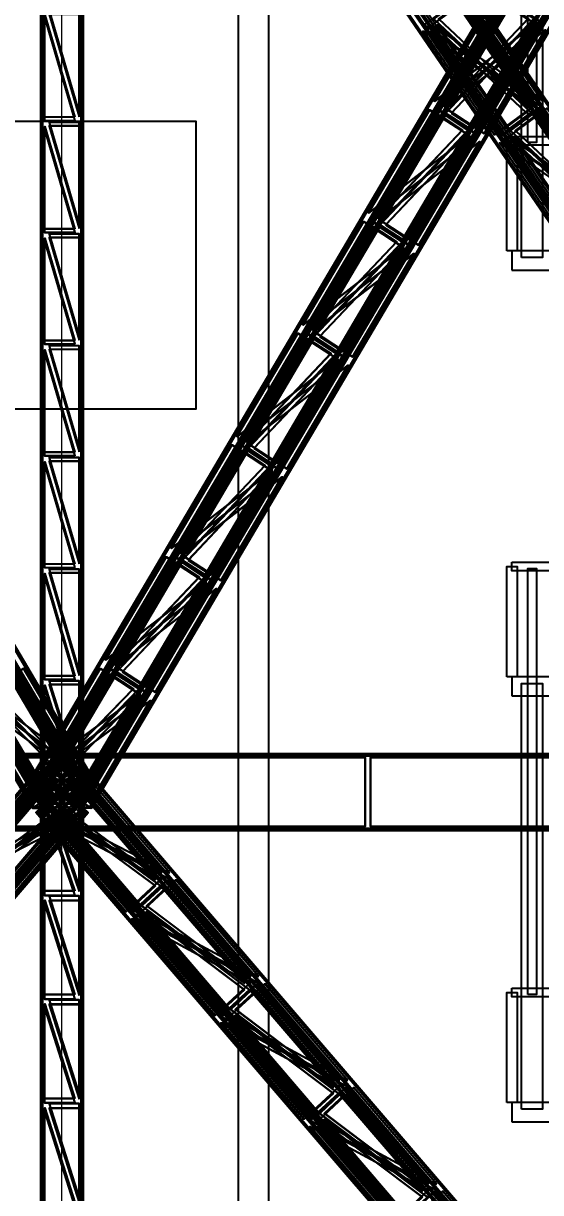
# Model space of a CAD drawing. Header units: millimetres. Extents: x -84906 to 117550, y -3000 to 338000.
# Drawn here: x -403 to 4999, y 61819 to 74025 of the extents above; entities that cross this region are included whole.
import ezdxf

# ---------------------------------------------------------------- set-up
doc = ezdxf.new("R2010")
doc.units = ezdxf.units.MM
for name, color, linetype, lineweight in [('D-BMK-AXIS', 7, 'Continuous', 13), ('D-STR-CORE', 7, 'Continuous', 25), ('D-STR-DIM', 7, 'Continuous', 13), ('D-STR-STRC', 7, 'Continuous', 25)]:
    doc.layers.add(name, color=color, linetype=linetype, lineweight=lineweight)
doc.styles.add('OpenSansCondensed-Light', font='OpenSansCondensed-Light.ttf')
doc.styles.add('TOWER_UNICODE', font='Arial Unicode.ttf')
doc.dimstyles.new('EZDXF', dxfattribs={"dimtxt": 0.25, "dimasz": 0.175, "dimexe": 0.375, "dimexo": 0.125, "dimgap": 0.1, "dimtad": 1, "dimlfac": 100, "dimzin": 12, "dimdsep": 46, "dimtxsty": 'OpenSansCondensed-Light', "dimblk": 'ARCHTICK', "dimcen": 2.5, "dimazin": 3, "dimtfac": 0.5, "dimtmove": 2, "dimatfit": 3})

# ---------------------------------------------------------------- blocks, each defined once
blk = doc.blocks.new('_ARCHTICK')
at = {"color": 0, "linetype": 'BYBLOCK', "const_width": 0.15}
blk.add_lwpolyline([(-0.5, -0.5), (0.5, 0.5)], dxfattribs=at)

msp = doc.modelspace()

# ---------------------------------------------------------------- linework, layer by layer
at = {"layer": 'D-BMK-AXIS'}
msp.add_line((0, -3000), (0, 338000), dxfattribs=at)
at = {"layer": 'D-STR-CORE'}
for points in [[(1840, 18300), (2160, 18300), (2160, 224550), (1840, 224550)], [(1840, 18300), (2160, 18300), (2160, 224550), (1840, 224550)], [(4865, 72780), (4865, 77225.8), (4955, 77225.8), (4955, 72780)], [(4800, 71580), (4800, 76025.8), (5020, 76025.8), (5020, 71580)], [(-1400, 70000), (1400, 70000), (1400, 73000), (-1400, 73000)], [(4645, 71650), (4645, 72800), (4755, 72800), (4755, 71650)], [(4700, 72845), (9300, 72845), (9300, 72755), (4700, 72755)], [(4700, 71450), (9300, 71450), (9300, 71650), (4700, 71650)], [(4700, 68399.2), (9300, 68399.2), (9300, 68309.2), (4700, 68309.2)], [(4645, 67204.2), (4645, 68354.2), (4755, 68354.2), (4755, 67204.2)], [(4865, 63888.3), (4865, 68334.2), (4955, 68334.2), (4955, 63888.3)], [(4700, 67004.2), (9300, 67004.2), (9300, 67204.2), (4700, 67204.2)], [(4800, 62688.3), (4800, 67134.2), (5020, 67134.2), (5020, 62688.3)], [(4645, 62758.3), (4645, 63908.3), (4755, 63908.3), (4755, 62758.3)], [(4700, 63953.3), (9300, 63953.3), (9300, 63863.3), (4700, 63863.3)], [(4700, 62558.3), (9300, 62558.3), (9300, 62758.3), (4700, 62758.3)]]:
    msp.add_lwpolyline(points, close=True, dxfattribs=at)
at = {"layer": 'D-STR-STRC'}
for points in [[(209.8, 66168.5), (-308.1, 65831.5), (-8558.1, 79831.5), (-8040.2, 80168.5)], [(214.7, 66168.5), (-303.1, 65831.5), (-8553.1, 79831.5), (-8035.3, 80168.5)], [(303.1, 66168.5), (-214.7, 65831.5), (-8464.7, 79831.5), (-7946.9, 80168.5)], [(308.1, 66168.5), (-209.8, 65831.5), (-8459.8, 79831.5), (-7941.9, 80168.5)], [(137.7, 66110.6), (-202.2, 65889.4), (-8452.2, 79889.4), (-8112.3, 80110.6)], [(142.6, 66110.6), (-197.2, 65889.4), (-8447.2, 79889.4), (-8107.4, 80110.6)], [(197.2, 66110.6), (-142.6, 65889.4), (-8392.6, 79889.4), (-8052.8, 80110.6)], [(202.2, 66110.6), (-137.7, 65889.4), (-8387.7, 79889.4), (-8047.8, 80110.6)], [(-308.1, 66168.5), (209.8, 65831.5), (8459.8, 79831.5), (7941.9, 80168.5)], [(-303.1, 66168.5), (214.7, 65831.5), (8464.7, 79831.5), (7946.9, 80168.5)], [(9790.1, 66185.3), (9287.4, 65814.7), (-294.2, 79814.7), (208.5, 80185.3)], [(9794.4, 66185.3), (9291.7, 65814.7), (-289.9, 79814.7), (212.8, 80185.3)], [(-214.7, 66168.5), (303.1, 65831.5), (8553.1, 79831.5), (8035.3, 80168.5)], [(9871.5, 66185.3), (9368.8, 65814.7), (-212.8, 79814.7), (289.9, 80185.3)], [(-209.8, 66168.5), (308.1, 65831.5), (8558.1, 79831.5), (8040.2, 80168.5)], [(9875.8, 66185.3), (9373.1, 65814.7), (-208.5, 79814.7), (294.2, 80185.3)], [(-202.2, 66110.6), (137.7, 65889.4), (8387.7, 79889.4), (8047.8, 80110.6)], [(-197.2, 66110.6), (142.6, 65889.4), (8392.6, 79889.4), (8052.8, 80110.6)], [(9718.4, 66121.6), (9388.5, 65878.4), (-193.1, 79878.4), (136.8, 80121.6)], [(9722.7, 66121.6), (9392.8, 65878.4), (-188.8, 79878.4), (141.1, 80121.6)], [(-142.6, 66110.6), (197.2, 65889.4), (8447.2, 79889.4), (8107.4, 80110.6)], [(9770.3, 66121.6), (9440.4, 65878.4), (-141.1, 79878.4), (188.8, 80121.6)], [(-137.7, 66110.6), (202.2, 65889.4), (8452.2, 79889.4), (8112.3, 80110.6)], [(9774.6, 66121.6), (9444.7, 65878.4), (-136.8, 79878.4), (193.1, 80121.6)], [(220, 66020.6), (-220, 66020.6), (-220, 80020.6), (220, 80020.6)], [(220, 66020.6), (-220, 66020.6), (-220, 80020.6), (220, 80020.6)], [(220, 66017.6), (-220, 66017.6), (-220, 80017.6), (220, 80017.6)], [(220, 66017.6), (-220, 66017.6), (-220, 80017.6), (220, 80017.6)], [(220, 65982.4), (-220, 65982.4), (-220, 79982.4), (220, 79982.4)], [(220, 65982.4), (-220, 65982.4), (-220, 79982.4), (220, 79982.4)], [(220, 65979.4), (-220, 65979.4), (-220, 79979.4), (220, 79979.4)], [(220, 65979.4), (-220, 65979.4), (-220, 79979.4), (220, 79979.4)], [(4927.4, 73221.3), (4184.7, 74306.4), (3780.2, 74008.2)], [(4931.7, 73221.3), (4189, 74306.4), (3784.5, 74008.2)], [(5008.8, 73221.3), (4266.2, 74306.4), (3861.6, 74008.2)], [(5013.1, 73221.3), (4270.4, 74306.4), (3865.9, 74008.2)], [(4855.7, 73157.6), (4113.1, 74242.7), (3881.4, 74071.9)], [(3885.6, 73209), (4523, 74290.7), (4939.7, 74019.6)], [(4860, 73157.6), (4117.4, 74242.7), (3885.6, 74071.9)], [(3890.5, 73209), (4527.9, 74290.7), (4944.6, 74019.6)], [(4907.7, 73157.6), (4165, 74242.7), (3933.3, 74071.9)], [(4912, 73157.6), (4169.3, 74242.7), (3937.6, 74071.9)], [(3979, 73209), (4616.4, 74290.7), (5033.1, 74019.6)], [(3983.9, 73209), (4621.3, 74290.7), (5038, 74019.6)], [(3991.5, 73151.1), (4628.9, 74232.8), (4867.6, 74077.5)], [(3996.4, 73151.1), (4633.8, 74232.8), (4872.5, 74077.5)], [(4051.1, 73151.1), (4688.5, 74232.8), (4927.2, 74077.5)], [(4056, 73151.1), (4693.4, 74232.8), (4932.1, 74077.5)], [(135, 73047.6), (-180, 73047.6), (-180, 74116)], [(135, 73047.6), (-180, 73047.6), (-180, 74116)], [(135, 73044.6), (-180, 73044.6), (-180, 74113)], [(135, 73044.6), (-180, 73044.6), (-180, 74113)], [(180, 73091.8), (180, 74160.2), (-135, 74160.2)], [(180, 73091.8), (180, 74160.2), (-135, 74160.2)], [(180, 73088.8), (180, 74157.2), (-135, 74157.2)], [(180, 73088.8), (180, 74157.2), (-135, 74157.2)], [(180, 73053.7), (180, 74122.1), (-135, 74122.1)], [(180, 73053.7), (180, 74122.1), (-135, 74122.1)], [(180, 73050.7), (180, 74119.1), (-135, 74119.1)], [(180, 73050.7), (180, 74119.1), (-135, 74119.1)], [(135, 73009.4), (-180, 73009.4), (-180, 74077.9)], [(135, 73009.4), (-180, 73009.4), (-180, 74077.9)], [(135, 73006.5), (-180, 73006.5), (-180, 74074.9)], [(135, 73006.5), (-180, 73006.5), (-180, 74074.9)], [(4845.5, 73094.8), (4613.8, 72924), (3871.1, 74009.1)], [(4849.8, 73094.8), (4618.1, 72924), (3875.4, 74009.1)], [(4897.5, 73094.8), (4665.7, 72924), (3923.1, 74009.1)], [(4901.7, 73094.8), (4670, 72924), (3927.4, 74009.1)], [(4005.4, 73089.2), (4244.1, 72933.9), (4881.5, 74015.5)], [(4010.3, 73089.2), (4249, 72933.9), (4886.4, 74015.5)], [(4065, 73089.2), (4303.7, 72933.9), (4941.1, 74015.5)], [(4069.9, 73089.2), (4308.6, 72933.9), (4946, 74015.5)], [(4917.2, 73158.5), (4512.7, 72860.3), (3770, 73945.4)], [(4921.5, 73158.5), (4516.9, 72860.3), (3774.3, 73945.4)], [(4998.6, 73158.5), (4594.1, 72860.3), (3851.4, 73945.4)], [(5002.9, 73158.5), (4598.4, 72860.3), (3855.7, 73945.4)], [(3899.5, 73147.1), (4316.2, 72876), (4953.6, 73957.6)], [(3904.4, 73147.1), (4321.1, 72876), (4958.5, 73957.6)], [(3992.9, 73147.1), (4409.6, 72876), (5047, 73957.6)], [(3997.8, 73147.1), (4414.5, 72876), (5051.9, 73957.6)], [(3198.1, 72042.4), (3835.5, 73124), (4252.2, 72852.9)], [(3203, 72042.4), (3840.4, 73124), (4257.1, 72852.9)], [(3291.5, 72042.4), (3928.9, 73124), (4345.6, 72852.9)], [(3296.4, 72042.4), (3933.8, 73124), (4350.5, 72852.9)], [(5725.9, 72054.6), (4983.2, 73139.7), (4578.7, 72841.5)], [(5730.2, 72054.6), (4987.5, 73139.7), (4583, 72841.5)], [(5807.3, 72054.6), (5064.6, 73139.7), (4660.1, 72841.5)], [(5811.6, 72054.6), (5068.9, 73139.7), (4664.4, 72841.5)], [(180, 71925.1), (180, 72993.5), (-135, 72993.5)], [(180, 71925.1), (180, 72993.5), (-135, 72993.5)], [(3304, 71984.5), (3941.4, 73066.1), (4180.1, 72910.8)], [(3308.9, 71984.5), (3946.3, 73066.1), (4185, 72910.8)], [(3363.6, 71984.5), (4001, 73066.1), (4239.7, 72910.8)], [(3368.5, 71984.5), (4005.9, 73066.1), (4244.6, 72910.8)], [(5654.2, 71990.9), (4911.5, 73076), (4679.8, 72905.2)], [(5658.5, 71990.9), (4915.8, 73076), (4684.1, 72905.2)], [(5706.2, 71990.9), (4963.5, 73076), (4731.8, 72905.2)], [(5710.4, 71990.9), (4967.8, 73076), (4736.1, 72905.2)], [(135, 71880.9), (-180, 71880.9), (-180, 72949.3)], [(135, 71880.9), (-180, 71880.9), (-180, 72949.3)], [(135, 71877.9), (-180, 71877.9), (-180, 72946.3)], [(135, 71877.9), (-180, 71877.9), (-180, 72946.3)], [(135, 71842.8), (-180, 71842.8), (-180, 72911.2)], [(135, 71842.8), (-180, 71842.8), (-180, 72911.2)], [(135, 71839.8), (-180, 71839.8), (-180, 72908.2)], [(135, 71839.8), (-180, 71839.8), (-180, 72908.2)], [(180, 71922.1), (180, 72990.6), (-135, 72990.6)], [(180, 71922.1), (180, 72990.6), (-135, 72990.6)], [(180, 71887), (180, 72955.4), (-135, 72955.4)], [(180, 71887), (180, 72955.4), (-135, 72955.4)], [(180, 71884), (180, 72952.4), (-135, 72952.4)], [(180, 71884), (180, 72952.4), (-135, 72952.4)], [(3212, 71980.4), (3628.7, 71709.3), (4266.1, 72791)], [(3216.9, 71980.4), (3633.6, 71709.3), (4271, 72791)], [(3305.4, 71980.4), (3722.1, 71709.3), (4359.5, 72791)], [(3310.3, 71980.4), (3727, 71709.3), (4364.4, 72791)], [(3317.9, 71922.5), (3556.6, 71767.2), (4194, 72848.9)], [(3322.8, 71922.5), (3561.5, 71767.2), (4198.9, 72848.9)], [(3377.5, 71922.5), (3616.2, 71767.2), (4253.6, 72848.9)], [(3382.4, 71922.5), (3621.1, 71767.2), (4258.5, 72848.9)], [(5715.6, 71991.8), (5311.1, 71693.6), (4568.5, 72778.7)], [(5719.9, 71991.8), (5315.4, 71693.6), (4572.7, 72778.7)], [(5797.1, 71991.8), (5392.5, 71693.6), (4649.9, 72778.7)], [(5801.3, 71991.8), (5396.8, 71693.6), (4654.1, 72778.7)], [(5644, 71928.1), (5412.3, 71757.3), (4669.6, 72842.4)], [(5648.3, 71928.1), (5416.5, 71757.3), (4673.9, 72842.4)], [(5695.9, 71928.1), (5464.2, 71757.3), (4721.5, 72842.4)], [(5700.2, 71928.1), (5468.5, 71757.3), (4725.8, 72842.4)], [(2510.6, 70875.7), (3148, 71957.4), (3564.7, 71686.2)], [(2515.5, 70875.7), (3152.9, 71957.4), (3569.6, 71686.2)], [(2604, 70875.7), (3241.4, 71957.4), (3658.1, 71686.2)], [(2608.9, 70875.7), (3246.3, 71957.4), (3663, 71686.2)], [(2616.5, 70817.8), (3253.9, 71899.5), (3492.6, 71744.1)], [(2621.4, 70817.8), (3258.8, 71899.5), (3497.5, 71744.1)], [(2676.1, 70817.8), (3313.5, 71899.5), (3552.2, 71744.1)], [(2681, 70817.8), (3318.4, 71899.5), (3557.1, 71744.1)], [(135, 70714.2), (-180, 70714.2), (-180, 71782.7)], [(135, 70714.2), (-180, 70714.2), (-180, 71782.7)], [(135, 70711.2), (-180, 70711.2), (-180, 71779.7)], [(135, 70711.2), (-180, 70711.2), (-180, 71779.7)], [(180, 70758.4), (180, 71826.9), (-135, 71826.9)], [(180, 70758.4), (180, 71826.9), (-135, 71826.9)], [(180, 70755.5), (180, 71823.9), (-135, 71823.9)], [(180, 70755.5), (180, 71823.9), (-135, 71823.9)], [(180, 70720.3), (180, 71788.8), (-135, 71788.8)], [(180, 70720.3), (180, 71788.8), (-135, 71788.8)], [(180, 70717.3), (180, 71785.8), (-135, 71785.8)], [(180, 70717.3), (180, 71785.8), (-135, 71785.8)], [(135, 70676.1), (-180, 70676.1), (-180, 71744.5)], [(135, 70676.1), (-180, 70676.1), (-180, 71744.5)], [(135, 70673.1), (-180, 70673.1), (-180, 71741.6)], [(135, 70673.1), (-180, 70673.1), (-180, 71741.6)], [(2630.4, 70755.9), (2869.1, 70600.5), (3506.5, 71682.2)], [(2635.3, 70755.9), (2874, 70600.5), (3511.4, 71682.2)], [(2690, 70755.9), (2928.7, 70600.5), (3566.1, 71682.2)], [(2694.9, 70755.9), (2933.6, 70600.5), (3571, 71682.2)], [(2524.5, 70813.8), (2941.2, 70542.6), (3578.6, 71624.3)], [(2529.4, 70813.8), (2946.1, 70542.6), (3583.5, 71624.3)], [(2617.9, 70813.8), (3034.6, 70542.6), (3672, 71624.3)], [(2622.8, 70813.8), (3039.5, 70542.6), (3676.9, 71624.3)], [(1823.1, 69709), (2460.5, 70790.7), (2877.2, 70519.6)], [(1828, 69709), (2465.4, 70790.7), (2882.1, 70519.6)], [(1916.5, 69709), (2553.9, 70790.7), (2970.6, 70519.6)], [(1921.4, 69709), (2558.8, 70790.7), (2975.5, 70519.6)], [(1929, 69651.1), (2566.4, 70732.8), (2805.1, 70577.5)], [(1933.9, 69651.1), (2571.3, 70732.8), (2810, 70577.5)], [(1988.6, 69651.1), (2626, 70732.8), (2864.7, 70577.5)], [(1993.5, 69651.1), (2630.9, 70732.8), (2869.6, 70577.5)], [(135, 69547.6), (-180, 69547.6), (-180, 70616)], [(135, 69547.6), (-180, 69547.6), (-180, 70616)], [(135, 69544.6), (-180, 69544.6), (-180, 70613)], [(135, 69544.6), (-180, 69544.6), (-180, 70613)], [(135, 69509.4), (-180, 69509.4), (-180, 70577.9)], [(135, 69509.4), (-180, 69509.4), (-180, 70577.9)], [(135, 69506.5), (-180, 69506.5), (-180, 70574.9)], [(135, 69506.5), (-180, 69506.5), (-180, 70574.9)], [(180, 69591.8), (180, 70660.2), (-135, 70660.2)], [(180, 69591.8), (180, 70660.2), (-135, 70660.2)], [(180, 69588.8), (180, 70657.2), (-135, 70657.2)], [(180, 69588.8), (180, 70657.2), (-135, 70657.2)], [(180, 69553.7), (180, 70622.1), (-135, 70622.1)], [(180, 69553.7), (180, 70622.1), (-135, 70622.1)], [(180, 69550.7), (180, 70619.1), (-135, 70619.1)], [(180, 69550.7), (180, 70619.1), (-135, 70619.1)], [(1837, 69647.1), (2253.7, 69376), (2891.1, 70457.6)], [(1841.9, 69647.1), (2258.6, 69376), (2896, 70457.6)], [(1930.4, 69647.1), (2347.1, 69376), (2984.5, 70457.6)], [(1935.3, 69647.1), (2352, 69376), (2989.4, 70457.6)], [(1942.9, 69589.2), (2181.6, 69433.9), (2819, 70515.5)], [(1947.8, 69589.2), (2186.5, 69433.9), (2823.9, 70515.5)], [(2002.5, 69589.2), (2241.2, 69433.9), (2878.6, 70515.5)], [(2007.4, 69589.2), (2246.1, 69433.9), (2883.5, 70515.5)], [(1135.6, 68542.4), (1773, 69624), (2189.7, 69352.9)], [(1140.5, 68542.4), (1777.9, 69624), (2194.6, 69352.9)], [(1229, 68542.4), (1866.4, 69624), (2283.1, 69352.9)], [(1233.9, 68542.4), (1871.3, 69624), (2288, 69352.9)], [(180, 68425.1), (180, 69493.5), (-135, 69493.5)], [(180, 68425.1), (180, 69493.5), (-135, 69493.5)], [(180, 68422.1), (180, 69490.6), (-135, 69490.6)], [(180, 68422.1), (180, 69490.6), (-135, 69490.6)], [(180, 68387), (180, 69455.4), (-135, 69455.4)], [(180, 68387), (180, 69455.4), (-135, 69455.4)], [(1241.5, 68484.5), (1878.9, 69566.1), (2117.6, 69410.8)], [(1246.4, 68484.5), (1883.8, 69566.1), (2122.5, 69410.8)], [(1301.1, 68484.5), (1938.5, 69566.1), (2177.2, 69410.8)], [(1306, 68484.5), (1943.4, 69566.1), (2182.1, 69410.8)], [(135, 68380.9), (-180, 68380.9), (-180, 69449.3)], [(135, 68380.9), (-180, 68380.9), (-180, 69449.3)], [(135, 68377.9), (-180, 68377.9), (-180, 69446.3)], [(135, 68377.9), (-180, 68377.9), (-180, 69446.3)], [(135, 68342.8), (-180, 68342.8), (-180, 69411.2)], [(135, 68342.8), (-180, 68342.8), (-180, 69411.2)], [(135, 68339.8), (-180, 68339.8), (-180, 69408.2)], [(135, 68339.8), (-180, 68339.8), (-180, 69408.2)], [(180, 68384), (180, 69452.4), (-135, 69452.4)], [(180, 68384), (180, 69452.4), (-135, 69452.4)], [(1255.4, 68422.5), (1494.1, 68267.2), (2131.5, 69348.9)], [(1260.3, 68422.5), (1499, 68267.2), (2136.4, 69348.9)], [(1315, 68422.5), (1553.7, 68267.2), (2191.1, 69348.9)], [(1319.9, 68422.5), (1558.6, 68267.2), (2196, 69348.9)], [(1149.5, 68480.4), (1566.2, 68209.3), (2203.6, 69291)], [(1154.4, 68480.4), (1571.1, 68209.3), (2208.5, 69291)], [(1242.9, 68480.4), (1659.6, 68209.3), (2297, 69291)], [(1247.8, 68480.4), (1664.5, 68209.3), (2301.9, 69291)], [(448.1, 67375.7), (1085.5, 68457.4), (1502.2, 68186.2)], [(453, 67375.7), (1090.4, 68457.4), (1507.1, 68186.2)], [(541.5, 67375.7), (1178.9, 68457.4), (1595.6, 68186.2)], [(546.4, 67375.7), (1183.8, 68457.4), (1600.5, 68186.2)], [(554, 67317.8), (1191.4, 68399.5), (1430.1, 68244.1)], [(558.9, 67317.8), (1196.3, 68399.5), (1435, 68244.1)], [(613.6, 67317.8), (1251, 68399.5), (1489.7, 68244.1)], [(618.5, 67317.8), (1255.9, 68399.5), (1494.6, 68244.1)], [(135, 67214.2), (-180, 67214.2), (-180, 68282.7)], [(135, 67214.2), (-180, 67214.2), (-180, 68282.7)], [(135, 67211.2), (-180, 67211.2), (-180, 68279.7)], [(135, 67211.2), (-180, 67211.2), (-180, 68279.7)], [(135, 67176.1), (-180, 67176.1), (-180, 68244.5)], [(135, 67176.1), (-180, 67176.1), (-180, 68244.5)], [(135, 67173.1), (-180, 67173.1), (-180, 68241.6)], [(135, 67173.1), (-180, 67173.1), (-180, 68241.6)], [(180, 67258.4), (180, 68326.9), (-135, 68326.9)], [(180, 67258.4), (180, 68326.9), (-135, 68326.9)], [(180, 67255.5), (180, 68323.9), (-135, 68323.9)], [(180, 67255.5), (180, 68323.9), (-135, 68323.9)], [(180, 67220.3), (180, 68288.8), (-135, 68288.8)], [(180, 67220.3), (180, 68288.8), (-135, 68288.8)], [(180, 67217.3), (180, 68285.8), (-135, 68285.8)], [(180, 67217.3), (180, 68285.8), (-135, 68285.8)], [(462, 67313.8), (878.7, 67042.6), (1516.1, 68124.3)], [(466.9, 67313.8), (883.6, 67042.6), (1521, 68124.3)], [(555.4, 67313.8), (972.1, 67042.6), (1609.5, 68124.3)], [(560.3, 67313.8), (977, 67042.6), (1614.4, 68124.3)], [(567.9, 67255.9), (806.6, 67100.5), (1444, 68182.2)], [(572.8, 67255.9), (811.5, 67100.5), (1448.9, 68182.2)], [(627.5, 67255.9), (866.2, 67100.5), (1503.6, 68182.2)], [(632.4, 67255.9), (871.1, 67100.5), (1508.5, 68182.2)], [(104.7, 66270.7), (-496.3, 67290.7), (-913, 67019.6)], [(109.7, 66270.7), (-491.4, 67290.7), (-908.1, 67019.6)], [(198.1, 66270.7), (-402.9, 67290.7), (-819.6, 67019.6)], [(203, 66270.7), (-398, 67290.7), (-814.7, 67019.6)], [(-203, 66270.7), (398, 67290.7), (814.7, 67019.6)], [(-198.1, 66270.7), (402.9, 67290.7), (819.6, 67019.6)], [(-109.7, 66270.7), (491.4, 67290.7), (908.1, 67019.6)], [(-104.7, 66270.7), (496.3, 67290.7), (913, 67019.6)], [(32.6, 66212.8), (-568.4, 67232.8), (-807.1, 67077.5)], [(37.6, 66212.8), (-563.5, 67232.8), (-802.2, 67077.5)], [(92.2, 66212.8), (-508.8, 67232.8), (-747.5, 67077.5)], [(97.2, 66212.8), (-503.9, 67232.8), (-742.6, 67077.5)], [(180, 66163), (180, 67160.2), (-135, 67160.2)], [(180, 66163), (180, 67160.2), (-135, 67160.2)], [(180, 66160), (180, 67157.2), (-135, 67157.2)], [(180, 66160), (180, 67157.2), (-135, 67157.2)], [(-97.2, 66212.8), (503.9, 67232.8), (742.6, 67077.5)], [(-92.2, 66212.8), (508.8, 67232.8), (747.5, 67077.5)], [(-37.6, 66212.8), (563.5, 67232.8), (802.2, 67077.5)], [(-32.6, 66212.8), (568.4, 67232.8), (807.1, 67077.5)], [(18.8, 66150.8), (-219.9, 65995.5), (-821, 67015.5)], [(23.7, 66150.8), (-215, 65995.5), (-816.1, 67015.5)], [(78.4, 66150.8), (-160.3, 65995.5), (-761.4, 67015.5)], [(83.3, 66150.8), (-155.4, 65995.5), (-756.5, 67015.5)], [(135, 66118.8), (-180, 66118.8), (-180, 67116)], [(135, 66118.8), (-180, 66118.8), (-180, 67116)], [(135, 66115.8), (-180, 66115.8), (-180, 67113)], [(135, 66115.8), (-180, 66115.8), (-180, 67113)], [(135, 66080.7), (-180, 66080.7), (-180, 67077.9)], [(135, 66080.7), (-180, 66080.7), (-180, 67077.9)], [(135, 66077.7), (-180, 66077.7), (-180, 67074.9)], [(135, 66077.7), (-180, 66077.7), (-180, 67074.9)], [(180, 66124.9), (180, 67122.1), (-135, 67122.1)], [(180, 66124.9), (180, 67122.1), (-135, 67122.1)], [(180, 66121.9), (180, 67119.1), (-135, 67119.1)], [(180, 66121.9), (180, 67119.1), (-135, 67119.1)], [(-83.3, 66150.8), (155.4, 65995.5), (756.5, 67015.5)], [(-78.4, 66150.8), (160.3, 65995.5), (761.4, 67015.5)], [(-23.7, 66150.8), (215, 65995.5), (816.1, 67015.5)], [(-18.8, 66150.8), (219.9, 65995.5), (821, 67015.5)], [(90.9, 66208.7), (-325.8, 65937.6), (-926.9, 66957.6)], [(95.8, 66208.7), (-320.9, 65937.6), (-922, 66957.6)], [(184.3, 66208.7), (-232.4, 65937.6), (-833.5, 66957.6)], [(189.2, 66208.7), (-227.5, 65937.6), (-828.6, 66957.6)], [(-189.2, 66208.7), (227.5, 65937.6), (828.6, 66957.6)], [(-184.3, 66208.7), (232.4, 65937.6), (833.5, 66957.6)], [(-95.8, 66208.7), (320.9, 65937.6), (922, 66957.6)], [(-90.9, 66208.7), (325.8, 65937.6), (926.9, 66957.6)], [(-19163.1, 66400), (-19163.1, 65600), (19163.1, 65600), (19163.1, 66400)], [(19163.1, 66400), (19163.1, 65600), (-19163.1, 65600), (-19163.1, 66400)], [(-3166.4, 66360), (-3166.4, 65640), (-27.5, 65640), (-27.5, 66360)], [(-27.5, 66360), (-27.5, 65640), (-3166.4, 65640), (-3166.4, 66360)], [(27.5, 66360), (27.5, 65640), (3166.4, 65640), (3166.4, 66360)], [(3166.4, 66360), (3166.4, 65640), (27.5, 65640), (27.5, 66360)], [(3221.4, 66360), (3221.4, 65640), (6360.2, 65640), (6360.2, 66360)], [(6360.2, 66360), (6360.2, 65640), (3221.4, 65640), (3221.4, 66360)], [(-11424.6, 53212.9), (-10964.7, 52787.1), (186.6, 65787.1), (-273.3, 66212.9)], [(-11420.3, 53212.9), (-10960.3, 52787.1), (190.9, 65787.1), (-269, 66212.9)], [(-11342.2, 53212.9), (-10882.3, 52787.1), (269, 65787.1), (-190.9, 66212.9)], [(-11337.9, 53212.9), (-10878, 52787.1), (273.3, 65787.1), (-186.6, 66212.9)], [(258, 66253.5), (159.7, 66253.5), (-358.2, 65916.6), (-259.9, 65916.6)], [(-308.1, 66168.5), (-209.8, 66168.5), (-193.6, 66157.9), (-291.9, 66157.9)], [(-308.1, 66168.5), (-209.8, 66168.5), (308.1, 65831.5), (209.8, 65831.5)], [(308.1, 66168.5), (209.8, 66168.5), (-308.1, 65831.5), (-209.8, 65831.5)], [(-273.3, 66212.9), (-186.6, 66212.9), (-172.2, 66199.6), (-259, 66199.6)], [(-273.3, 66212.9), (-186.6, 66212.9), (273.3, 65787.1), (186.6, 65787.1)], [(11337.9, 53212.9), (10878, 52787.1), (-273.3, 65787.1), (186.6, 66212.9)], [(273.3, 66212.9), (186.6, 66212.9), (-273.3, 65787.1), (-186.6, 65787.1)], [(11342.2, 53212.9), (10882.3, 52787.1), (-269, 65787.1), (190.9, 66212.9)], [(-258, 66253.5), (-159.7, 66253.5), (358.2, 65916.6), (259.9, 65916.6)], [(87.6, 66195.6), (152.1, 66195.6), (-187.8, 65974.5), (-252.3, 65974.5)], [(11420.3, 53212.9), (10960.3, 52787.1), (-190.9, 65787.1), (269, 66212.9)], [(11424.6, 53212.9), (10964.7, 52787.1), (-186.6, 65787.1), (273.3, 66212.9)], [(-87.6, 66195.6), (-152.1, 66195.6), (187.8, 65974.5), (252.3, 65974.5)], [(273.3, 66212.9), (186.6, 66212.9), (172.2, 66199.6), (259, 66199.6)], [(308.1, 66168.5), (209.8, 66168.5), (193.6, 66157.9), (291.9, 66157.9)], [(-11330.6, 53139.7), (-11028.8, 52860.3), (122.5, 65860.3), (-179.4, 66139.7)], [(-11326.3, 53139.7), (-11024.5, 52860.3), (126.8, 65860.3), (-175, 66139.7)], [(-11278.1, 53139.7), (-10976.2, 52860.3), (175, 65860.3), (-126.8, 66139.7)], [(-11273.7, 53139.7), (-10971.9, 52860.3), (179.4, 65860.3), (-122.5, 66139.7)], [(-1127.4, 65157.1), (-308.6, 66111.6), (61.5, 65769)], [(-1123.1, 65157.1), (-304.3, 66111.6), (65.8, 65769)], [(-1045, 65157.1), (-226.2, 66111.6), (143.9, 65769)], [(-1040.7, 65157.1), (-221.9, 66111.6), (148.2, 65769)], [(-1033.5, 65083.9), (-214.7, 66038.4), (-2.7, 65842.2)], [(-1029.1, 65083.9), (-210.3, 66038.4), (1.7, 65842.2)], [(-980.9, 65083.9), (-162.1, 66038.4), (49.9, 65842.2)], [(-976.6, 65083.9), (-157.8, 66038.4), (54.2, 65842.2)], [(-337.4, 66138.2), (-250.6, 66138.2), (209.3, 65712.4), (122.6, 65712.4)], [(-186.5, 66065.1), (-243.4, 66065.1), (58.4, 65785.6), (115.3, 65785.6)], [(220, 66118.8), (220, 66077.7), (-220, 66077.7), (-220, 66118.8)], [(220, 66077.7), (220, 66118.8), (-220, 66118.8), (-220, 66077.7)], [(337.4, 66138.2), (250.6, 66138.2), (-209.3, 65712.4), (-122.6, 65712.4)], [(137.7, 66110.6), (202.2, 66110.6), (-137.7, 65889.4), (-202.2, 65889.4)], [(-137.7, 66110.6), (-202.2, 66110.6), (-186, 66100), (-121.5, 66100)], [(-137.7, 66110.6), (-202.2, 66110.6), (137.7, 65889.4), (202.2, 65889.4)], [(11273.7, 53139.7), (10971.9, 52860.3), (-179.4, 65860.3), (122.5, 66139.7)], [(122.5, 66139.7), (179.4, 66139.7), (-122.5, 65860.3), (-179.4, 65860.3)], [(-122.5, 66139.7), (-179.4, 66139.7), (-165, 66126.4), (-108.1, 66126.4)], [(-122.5, 66139.7), (-179.4, 66139.7), (122.5, 65860.3), (179.4, 65860.3)], [(11278.1, 53139.7), (10976.2, 52860.3), (-175, 65860.3), (126.8, 66139.7)], [(1040.7, 65157.1), (221.9, 66111.6), (-148.2, 65769)], [(1045, 65157.1), (226.2, 66111.6), (-143.9, 65769)], [(11326.3, 53139.7), (11024.5, 52860.3), (-126.8, 65860.3), (175, 66139.7)], [(11330.6, 53139.7), (11028.8, 52860.3), (-122.5, 65860.3), (179.4, 66139.7)], [(186.5, 66065.1), (243.4, 66065.1), (-58.4, 65785.6), (-115.3, 65785.6)], [(1123.1, 65157.1), (304.3, 66111.6), (-65.8, 65769)], [(1127.4, 65157.1), (308.6, 66111.6), (-61.5, 65769)], [(976.6, 65083.9), (157.8, 66038.4), (-54.2, 65842.2)], [(980.9, 65083.9), (162.1, 66038.4), (-49.9, 65842.2)], [(1029.1, 65083.9), (210.3, 66038.4), (-1.7, 65842.2)], [(1033.5, 65083.9), (214.7, 66038.4), (2.7, 65842.2)], [(122.5, 66139.7), (179.4, 66139.7), (165, 66126.4), (108.1, 66126.4)], [(137.7, 66110.6), (202.2, 66110.6), (186, 66100), (121.5, 66100)], [(-200, 66025.8), (-200, 65974.2), (-220, 65974.2), (-220, 66025.8)], [(220, 53025.8), (-220, 53025.8), (-220, 66025.8), (220, 66025.8)], [(220, 66025.8), (220, 65974.2), (-220, 65974.2), (-220, 66025.8)], [(-200, 65974.2), (-200, 66025.8), (-220, 66025.8), (-220, 65974.2)], [(220, 53025.8), (-220, 53025.8), (-220, 66025.8), (220, 66025.8)], [(220, 65974.2), (220, 66025.8), (-220, 66025.8), (-220, 65974.2)], [(220, 53022.1), (-220, 53022.1), (-220, 66022.1), (220, 66022.1)], [(220, 53022.1), (-220, 53022.1), (-220, 66022.1), (220, 66022.1)], [(-200, 66020.6), (-200, 65979.4), (-220, 65979.4), (-220, 66020.6)], [(220, 66020.6), (220, 65979.4), (-220, 65979.4), (-220, 66020.6)], [(-200, 65979.4), (-200, 66020.6), (-220, 66020.6), (-220, 65979.4)], [(220, 65979.4), (220, 66020.6), (-220, 66020.6), (-220, 65979.4)], [(220, 52977.9), (-220, 52977.9), (-220, 65977.9), (220, 65977.9)], [(220, 52977.9), (-220, 52977.9), (-220, 65977.9), (220, 65977.9)], [(220, 52974.2), (-220, 52974.2), (-220, 65974.2), (220, 65974.2)], [(220, 52974.2), (-220, 52974.2), (-220, 65974.2), (220, 65974.2)], [(220, 65928.6), (220, 65877), (-220, 65877), (-220, 65928.6)], [(220, 65877), (220, 65928.6), (-220, 65928.6), (-220, 65877)], [(180, 65013), (180, 65928.6), (-135, 65928.6)], [(180, 65013), (180, 65928.6), (-135, 65928.6)], [(180, 65009.2), (180, 65924.9), (-135, 65924.9)], [(180, 65009.2), (180, 65924.9), (-135, 65924.9)], [(220, 66025.8), (220, 65974.2), (200, 65974.2), (200, 66025.8)], [(220, 65974.2), (220, 66025.8), (200, 66025.8), (200, 65974.2)], [(220, 66020.6), (220, 65979.4), (200, 65979.4), (200, 66020.6)], [(220, 65979.4), (220, 66020.6), (200, 66020.6), (200, 65979.4)], [(-193.6, 65842.1), (-291.9, 65842.1), (-308.1, 65831.5), (-209.8, 65831.5)], [(-172.2, 65800.4), (-259, 65800.4), (-273.3, 65787.1), (-186.6, 65787.1)], [(-186, 65900), (-121.5, 65900), (-137.7, 65889.4), (-202.2, 65889.4)], [(135, 64969.2), (-180, 64969.2), (-180, 65884.9)], [(135, 64969.2), (-180, 64969.2), (-180, 65884.9)], [(135, 64965.5), (-180, 64965.5), (-180, 65881.1)], [(135, 64965.5), (-180, 64965.5), (-180, 65881.1)], [(135, 64921.3), (-180, 64921.3), (-180, 65837)], [(135, 64921.3), (-180, 64921.3), (-180, 65837)], [(135, 64917.6), (-180, 64917.6), (-180, 65833.2)], [(135, 64917.6), (-180, 64917.6), (-180, 65833.2)], [(-165, 65873.6), (-108.1, 65873.6), (-122.5, 65860.3), (-179.4, 65860.3)], [(180, 64965.1), (180, 65880.7), (-135, 65880.7)], [(180, 64965.1), (180, 65880.7), (-135, 65880.7)], [(180, 64961.3), (180, 65877), (-135, 65877)], [(180, 64961.3), (180, 65877), (-135, 65877)], [(165, 65873.6), (108.1, 65873.6), (122.5, 65860.3), (179.4, 65860.3)], [(186, 65900), (121.5, 65900), (137.7, 65889.4), (202.2, 65889.4)], [(172.2, 65800.4), (259, 65800.4), (273.3, 65787.1), (186.6, 65787.1)], [(193.6, 65842.1), (291.9, 65842.1), (308.1, 65831.5), (209.8, 65831.5)], [(-1123.9, 65093.5), (-753.8, 64750.9), (65, 65705.5)], [(-1119.6, 65093.5), (-749.5, 64750.9), (69.3, 65705.5)], [(-1041.5, 65093.5), (-671.4, 64750.9), (147.4, 65705.5)], [(-1037.2, 65093.5), (-667.1, 64750.9), (151.7, 65705.5)], [(-1029.9, 65020.4), (-817.9, 64824.1), (0.9, 65778.6)], [(-1025.6, 65020.4), (-813.6, 64824.1), (5.2, 65778.6)], [(-977.4, 65020.4), (-765.4, 64824.1), (53.4, 65778.6)], [(-973, 65020.4), (-761, 64824.1), (57.8, 65778.6)], [(1037.2, 65093.5), (667.1, 64750.9), (-151.7, 65705.5)], [(1041.5, 65093.5), (671.4, 64750.9), (-147.4, 65705.5)], [(1119.6, 65093.5), (749.5, 64750.9), (-69.3, 65705.5)], [(1123.9, 65093.5), (753.8, 64750.9), (-65, 65705.5)], [(973, 65020.4), (761, 64824.1), (-57.8, 65778.6)], [(977.4, 65020.4), (765.4, 64824.1), (-53.4, 65778.6)], [(1025.6, 65020.4), (813.6, 64824.1), (-5.2, 65778.6)], [(1029.9, 65020.4), (817.9, 64824.1), (-0.9, 65778.6)], [(1970, 64073.7), (1104.7, 65082.4), (734.6, 64739.8)], [(1974.3, 64073.7), (1109.1, 65082.4), (739, 64739.8)], [(2052.4, 64073.7), (1187.1, 65082.4), (817, 64739.8)], [(2056.7, 64073.7), (1191.5, 65082.4), (821.4, 64739.8)], [(1905.8, 64000.6), (1040.6, 65009.2), (828.6, 64813)], [(1910.2, 64000.6), (1044.9, 65009.2), (832.9, 64813)], [(1958.4, 64000.6), (1093.2, 65009.2), (881.2, 64813)], [(1962.7, 64000.6), (1097.5, 65009.2), (885.5, 64813)], [(135, 63885.9), (-180, 63885.9), (-180, 64872)], [(135, 63885.9), (-180, 63885.9), (-180, 64872)], [(135, 63882.1), (-180, 63882.1), (-180, 64868.3)], [(135, 63882.1), (-180, 63882.1), (-180, 64868.3)], [(135, 63838), (-180, 63838), (-180, 64824.1)], [(135, 63838), (-180, 63838), (-180, 64824.1)], [(135, 63834.2), (-180, 63834.2), (-180, 64820.4)], [(135, 63834.2), (-180, 63834.2), (-180, 64820.4)], [(180, 63929.6), (180, 64915.8), (-135, 64915.8)], [(180, 63929.6), (180, 64915.8), (-135, 64915.8)], [(180, 63925.9), (180, 64912), (-135, 64912)], [(180, 63925.9), (180, 64912), (-135, 64912)], [(180, 63881.7), (180, 64867.9), (-135, 64867.9)], [(180, 63881.7), (180, 64867.9), (-135, 64867.9)], [(180, 63878), (180, 64864.1), (-135, 64864.1)], [(180, 63878), (180, 64864.1), (-135, 64864.1)], [(1902.3, 63937), (1690.3, 63740.8), (825.1, 64749.4)], [(1906.6, 63937), (1694.6, 63740.8), (829.4, 64749.4)], [(1954.9, 63937), (1742.9, 63740.8), (877.7, 64749.4)], [(1959.2, 63937), (1747.2, 63740.8), (882, 64749.4)], [(1966.5, 64010.2), (1596.4, 63667.6), (731.1, 64676.3)], [(1970.8, 64010.2), (1600.7, 63667.6), (735.5, 64676.3)], [(2048.8, 64010.2), (1678.7, 63667.6), (813.5, 64676.3)], [(2053.2, 64010.2), (1683.1, 63667.6), (817.8, 64676.3)], [(2899.3, 62990.4), (2034, 63999.1), (1663.9, 63656.5)], [(2903.6, 62990.4), (2038.4, 63999.1), (1668.3, 63656.5)], [(2981.6, 62990.4), (2116.4, 63999.1), (1746.3, 63656.5)], [(2986, 62990.4), (2120.7, 63999.1), (1750.6, 63656.5)], [(2835.1, 62917.2), (1969.9, 63925.9), (1757.9, 63729.6)], [(2839.4, 62917.2), (1974.2, 63925.9), (1762.2, 63729.6)], [(2887.7, 62917.2), (2022.4, 63925.9), (1810.4, 63729.6)], [(2892, 62917.2), (2026.8, 63925.9), (1814.8, 63729.6)], [(135, 62802.6), (-180, 62802.6), (-180, 63788.7)], [(135, 62802.6), (-180, 62802.6), (-180, 63788.7)], [(135, 62798.8), (-180, 62798.8), (-180, 63784.9)], [(135, 62798.8), (-180, 62798.8), (-180, 63784.9)], [(135, 62754.7), (-180, 62754.7), (-180, 63740.8)], [(135, 62754.7), (-180, 62754.7), (-180, 63740.8)], [(135, 62750.9), (-180, 62750.9), (-180, 63737)], [(135, 62750.9), (-180, 62750.9), (-180, 63737)], [(180, 62846.3), (180, 63832.4), (-135, 63832.4)], [(180, 62846.3), (180, 63832.4), (-135, 63832.4)], [(180, 62842.5), (180, 63828.7), (-135, 63828.7)], [(180, 62842.5), (180, 63828.7), (-135, 63828.7)], [(180, 62798.4), (180, 63784.5), (-135, 63784.5)], [(180, 62798.4), (180, 63784.5), (-135, 63784.5)], [(180, 62794.7), (180, 63780.8), (-135, 63780.8)], [(180, 62794.7), (180, 63780.8), (-135, 63780.8)], [(2831.6, 62853.7), (2619.6, 62657.4), (1754.4, 63666.1)], [(2835.9, 62853.7), (2623.9, 62657.4), (1758.7, 63666.1)], [(2884.2, 62853.7), (2672.2, 62657.4), (1806.9, 63666.1)], [(2888.5, 62853.7), (2676.5, 62657.4), (1811.3, 63666.1)], [(2895.7, 62926.9), (2525.6, 62584.2), (1660.4, 63592.9)], [(2900.1, 62926.9), (2530, 62584.2), (1664.7, 63592.9)], [(2978.1, 62926.9), (2608, 62584.2), (1742.8, 63592.9)], [(2982.4, 62926.9), (2612.3, 62584.2), (1747.1, 63592.9)], [(3828.5, 61907.1), (2963.3, 62915.8), (2593.2, 62573.1)], [(3832.9, 61907.1), (2967.6, 62915.8), (2597.5, 62573.1)], [(3910.9, 61907.1), (3045.7, 62915.8), (2675.6, 62573.1)], [(3915.2, 61907.1), (3050, 62915.8), (2679.9, 62573.1)], [(180, 61763), (180, 62749.1), (-135, 62749.1)], [(180, 61763), (180, 62749.1), (-135, 62749.1)], [(180, 61759.2), (180, 62745.3), (-135, 62745.3)], [(180, 61759.2), (180, 62745.3), (-135, 62745.3)], [(3764.4, 61833.9), (2899.1, 62842.6), (2687.1, 62646.3)], [(3768.7, 61833.9), (2903.5, 62842.6), (2691.5, 62646.3)], [(3817, 61833.9), (2951.7, 62842.6), (2739.7, 62646.3)], [(3821.3, 61833.9), (2956.1, 62842.6), (2744.1, 62646.3)], [(135, 61719.2), (-180, 61719.2), (-180, 62705.3)], [(135, 61719.2), (-180, 61719.2), (-180, 62705.3)], [(135, 61715.5), (-180, 61715.5), (-180, 62701.6)], [(135, 61715.5), (-180, 61715.5), (-180, 62701.6)], [(135, 61671.3), (-180, 61671.3), (-180, 62657.5)], [(135, 61671.3), (-180, 61671.3), (-180, 62657.5)], [(135, 61667.6), (-180, 61667.6), (-180, 62653.7)], [(135, 61667.6), (-180, 61667.6), (-180, 62653.7)], [(180, 61715.1), (180, 62701.2), (-135, 62701.2)], [(180, 61715.1), (180, 62701.2), (-135, 62701.2)], [(180, 61711.3), (180, 62697.4), (-135, 62697.4)], [(180, 61711.3), (180, 62697.4), (-135, 62697.4)], [(3825, 61843.5), (3454.9, 61500.9), (2589.7, 62509.6)], [(3829.3, 61843.5), (3459.2, 61500.9), (2594, 62509.6)], [(3907.4, 61843.5), (3537.3, 61500.9), (2672.1, 62509.6)], [(3911.7, 61843.5), (3541.6, 61500.9), (2676.4, 62509.6)], [(3760.9, 61770.4), (3548.9, 61574.1), (2683.6, 62582.8)], [(3765.2, 61770.4), (3553.2, 61574.1), (2688, 62582.8)], [(3813.4, 61770.4), (3601.4, 61574.1), (2736.2, 62582.8)], [(3817.8, 61770.4), (3605.8, 61574.1), (2740.5, 62582.8)], [(4757.8, 60823.7), (3892.6, 61832.4), (3522.5, 61489.8)], [(4762.1, 60823.7), (3896.9, 61832.4), (3526.8, 61489.8)], [(4840.2, 60823.7), (3974.9, 61832.4), (3604.8, 61489.8)], [(4844.5, 60823.7), (3979.3, 61832.4), (3609.2, 61489.8)]]:
    msp.add_lwpolyline(points, close=True, dxfattribs=at)
for points in [[(121.5, 66100), (-8128.5, 80100)], [(137.7, 66110.6), (-8112.3, 80110.6)], [(186, 66100), (-8064, 80100)], [(193.6, 66157.9), (-8056.4, 80157.9)], [(202.2, 66110.6), (-8047.8, 80110.6)], [(209.8, 66168.5), (-8040.2, 80168.5)], [(291.9, 66157.9), (-7958.1, 80157.9)], [(308.1, 66168.5), (-7941.9, 80168.5)], [(-308.1, 66168.5), (7941.9, 80168.5)], [(-291.9, 66157.9), (7958.1, 80157.9)], [(-209.8, 66168.5), (8040.2, 80168.5)], [(-202.2, 66110.6), (8047.8, 80110.6)], [(-193.6, 66157.9), (8056.4, 80157.9)], [(-186, 66100), (8064, 80100)], [(-137.7, 66110.6), (8112.3, 80110.6)], [(-121.5, 66100), (8128.5, 80100)], [(9702.7, 66110), (121.1, 80110)], [(9718.4, 66121.6), (136.8, 80121.6)], [(9758.9, 66110), (177.4, 80110)], [(9774.4, 66173.7), (192.8, 80173.7)], [(9774.6, 66121.6), (193.1, 80121.6)], [(9790.1, 66185.3), (208.5, 80185.3)], [(9860.1, 66173.7), (278.5, 80173.7)], [(9875.8, 66185.3), (294.2, 80185.3)], [(-220, 66020.6), (-220, 80020.6)], [(-220, 66020.6), (-220, 80020.6)], [(-220, 65979.4), (-220, 79979.4)], [(-220, 65979.4), (-220, 79979.4)], [(-200, 66020.6), (-200, 80020.6)], [(-200, 66020.6), (-200, 80020.6)], [(-200, 65979.4), (-200, 79979.4)], [(-200, 65979.4), (-200, 79979.4)], [(200, 66020.6), (200, 80020.6)], [(200, 66020.6), (200, 80020.6)], [(200, 65979.4), (200, 79979.4)], [(200, 65979.4), (200, 79979.4)], [(220, 66020.6), (220, 80020.6)], [(220, 66020.6), (220, 80020.6)], [(220, 65979.4), (220, 79979.4)], [(220, 65979.4), (220, 79979.4)], [(-308.1, 65831.5), (-8558.1, 79831.5)], [(-291.9, 65842.1), (-8541.9, 79842.1)], [(-209.8, 65831.5), (-8459.8, 79831.5)], [(-202.2, 65889.4), (-8452.2, 79889.4)], [(-193.6, 65842.1), (-8443.6, 79842.1)], [(-186, 65900), (-8436, 79900)], [(-137.7, 65889.4), (-8387.7, 79889.4)], [(-121.5, 65900), (-8371.5, 79900)], [(9388.5, 65878.4), (-193.1, 79878.4)], [(9404.2, 65890), (-177.4, 79890)], [(9444.7, 65878.4), (-136.8, 79878.4)], [(9460.4, 65890), (-121.1, 79890)], [(121.5, 65900), (8371.5, 79900)], [(137.7, 65889.4), (8387.7, 79889.4)], [(186, 65900), (8436, 79900)], [(193.6, 65842.1), (8443.6, 79842.1)], [(202.2, 65889.4), (8452.2, 79889.4)], [(209.8, 65831.5), (8459.8, 79831.5)], [(291.9, 65842.1), (8541.9, 79842.1)], [(308.1, 65831.5), (8558.1, 79831.5)], [(9287.4, 65814.7), (-294.2, 79814.7)], [(9303.1, 65826.3), (-278.5, 79826.3)], [(9373.1, 65814.7), (-208.5, 79814.7)], [(9388.8, 65826.3), (-192.8, 79826.3)], [(-19163.1, 66400), (19163.1, 66400)], [(19163.1, 66400), (-19163.1, 66400)], [(-19163.1, 66380), (19163.1, 66380)], [(19163.1, 66380), (-19163.1, 66380)], [(-11424.6, 53212.9), (-273.3, 66212.9)], [(-11410.2, 53199.6), (-259, 66199.6)], [(-11337.9, 53212.9), (-186.6, 66212.9)], [(-11323.5, 53199.6), (-172.2, 66199.6)], [(-337.4, 66138.2), (-273.3, 66212.9)], [(-308.1, 66168.5), (-258, 66253.5)], [(-250.6, 66138.2), (-186.6, 66212.9)], [(-209.8, 66168.5), (-159.7, 66253.5)], [(-202.2, 66110.6), (-152.1, 66195.6)], [(-137.7, 66110.6), (-87.6, 66195.6)], [(137.7, 66110.6), (87.6, 66195.6)], [(202.2, 66110.6), (152.1, 66195.6)], [(209.8, 66168.5), (159.7, 66253.5)], [(11323.5, 53199.6), (172.2, 66199.6)], [(11337.9, 53212.9), (186.6, 66212.9)], [(250.6, 66138.2), (186.6, 66212.9)], [(308.1, 66168.5), (258, 66253.5)], [(11410.2, 53199.6), (259, 66199.6)], [(11424.6, 53212.9), (273.3, 66212.9)], [(337.4, 66138.2), (273.3, 66212.9)], [(-11330.6, 53139.7), (-179.4, 66139.7)], [(-11316.3, 53126.4), (-165, 66126.4)], [(-11273.7, 53139.7), (-122.5, 66139.7)], [(-11259.4, 53126.4), (-108.1, 66126.4)], [(-243.4, 66065.1), (-179.4, 66139.7)], [(-220, 66020.6), (-220, 66118.8)], [(-220, 66020.6), (-220, 66118.8)], [(-220, 65979.4), (-220, 66077.7)], [(-220, 65979.4), (-220, 66077.7)], [(-186.5, 66065.1), (-122.5, 66139.7)], [(11259.4, 53126.4), (108.1, 66126.4)], [(11273.7, 53139.7), (122.5, 66139.7)], [(186.5, 66065.1), (122.5, 66139.7)], [(11316.3, 53126.4), (165, 66126.4)], [(11330.6, 53139.7), (179.4, 66139.7)], [(243.4, 66065.1), (179.4, 66139.7)], [(220, 66020.6), (220, 66118.8)], [(220, 66020.6), (220, 66118.8)], [(220, 65979.4), (220, 66077.7)], [(220, 65979.4), (220, 66077.7)], [(-308.1, 65831.5), (-358.2, 65916.6)], [(-209.8, 65831.5), (-259.9, 65916.6)], [(-202.2, 65889.4), (-252.3, 65974.5)], [(-220, 53025.8), (-220, 66025.8)], [(-220, 65928.6), (-220, 66025.8)], [(-220, 53025.8), (-220, 66025.8)], [(-220, 65928.6), (-220, 66025.8)], [(-220, 52974.2), (-220, 65974.2)], [(-220, 65877), (-220, 65974.2)], [(-220, 52974.2), (-220, 65974.2)], [(-220, 65877), (-220, 65974.2)], [(-200, 53025.8), (-200, 66025.8)], [(-200, 53025.8), (-200, 66025.8)], [(-200, 52974.2), (-200, 65974.2)], [(-200, 52974.2), (-200, 65974.2)], [(-137.7, 65889.4), (-187.8, 65974.5)], [(137.7, 65889.4), (187.8, 65974.5)], [(200, 53025.8), (200, 66025.8)], [(200, 53025.8), (200, 66025.8)], [(200, 52974.2), (200, 65974.2)], [(200, 52974.2), (200, 65974.2)], [(202.2, 65889.4), (252.3, 65974.5)], [(209.8, 65831.5), (259.9, 65916.6)], [(220, 53025.8), (220, 66025.8)], [(220, 65928.6), (220, 66025.8)], [(220, 53025.8), (220, 66025.8)], [(220, 65928.6), (220, 66025.8)], [(220, 52974.2), (220, 65974.2)], [(220, 65877), (220, 65974.2)], [(220, 52974.2), (220, 65974.2)], [(220, 65877), (220, 65974.2)], [(308.1, 65831.5), (358.2, 65916.6)], [(-11043.2, 52873.6), (108.1, 65873.6)], [(-11028.8, 52860.3), (122.5, 65860.3)], [(-10986.3, 52873.6), (165, 65873.6)], [(-10979, 52800.4), (172.2, 65800.4)], [(-10971.9, 52860.3), (179.4, 65860.3)], [(-10892.3, 52800.4), (259, 65800.4)], [(10892.3, 52800.4), (-259, 65800.4)], [(10971.9, 52860.3), (-179.4, 65860.3)], [(-115.3, 65785.6), (-179.4, 65860.3)], [(10979, 52800.4), (-172.2, 65800.4)], [(10986.3, 52873.6), (-165, 65873.6)], [(11028.8, 52860.3), (-122.5, 65860.3)], [(-58.4, 65785.6), (-122.5, 65860.3)], [(11043.2, 52873.6), (-108.1, 65873.6)], [(58.4, 65785.6), (122.5, 65860.3)], [(115.3, 65785.6), (179.4, 65860.3)], [(-10964.7, 52787.1), (186.6, 65787.1)], [(-10878, 52787.1), (273.3, 65787.1)], [(10878, 52787.1), (-273.3, 65787.1)], [(-209.3, 65712.4), (-273.3, 65787.1)], [(10964.7, 52787.1), (-186.6, 65787.1)], [(-122.6, 65712.4), (-186.6, 65787.1)], [(122.6, 65712.4), (186.6, 65787.1)], [(209.3, 65712.4), (273.3, 65787.1)], [(-19163.1, 65620), (19163.1, 65620)], [(19163.1, 65620), (-19163.1, 65620)], [(-19163.1, 65600), (19163.1, 65600)], [(19163.1, 65600), (-19163.1, 65600)]]:
    msp.add_lwpolyline(points, dxfattribs=at)

# ---------------------------------------------------------------- dimensions: what is measured, and where the dimension line sits
at = {"layer": 'D-STR-DIM'}
for base, p2 in [((-79000, 0), (0, 333000)), ((116500, 0), (0, 223550)), ((85000, 0), (0, 125000))]:
    msp.add_linear_dim(base=base, p1=(0, 0), p2=p2, angle=90, dimstyle='EZDXF', override={"dimtxt": 4200, "dimasz": 1875, "dimexe": 1050, "dimexo": 900, "dimgap": 1050, "dimtad": 1, "dimdec": 0, "dimlfac": 1, "dimlunit": 2, "dimtxsty": 'TOWER_UNICODE', "dimclrd": 7, "dimclre": 7, "dimclrt": 7}, dxfattribs=at).render()

doc.saveas('drawing.dxf')
